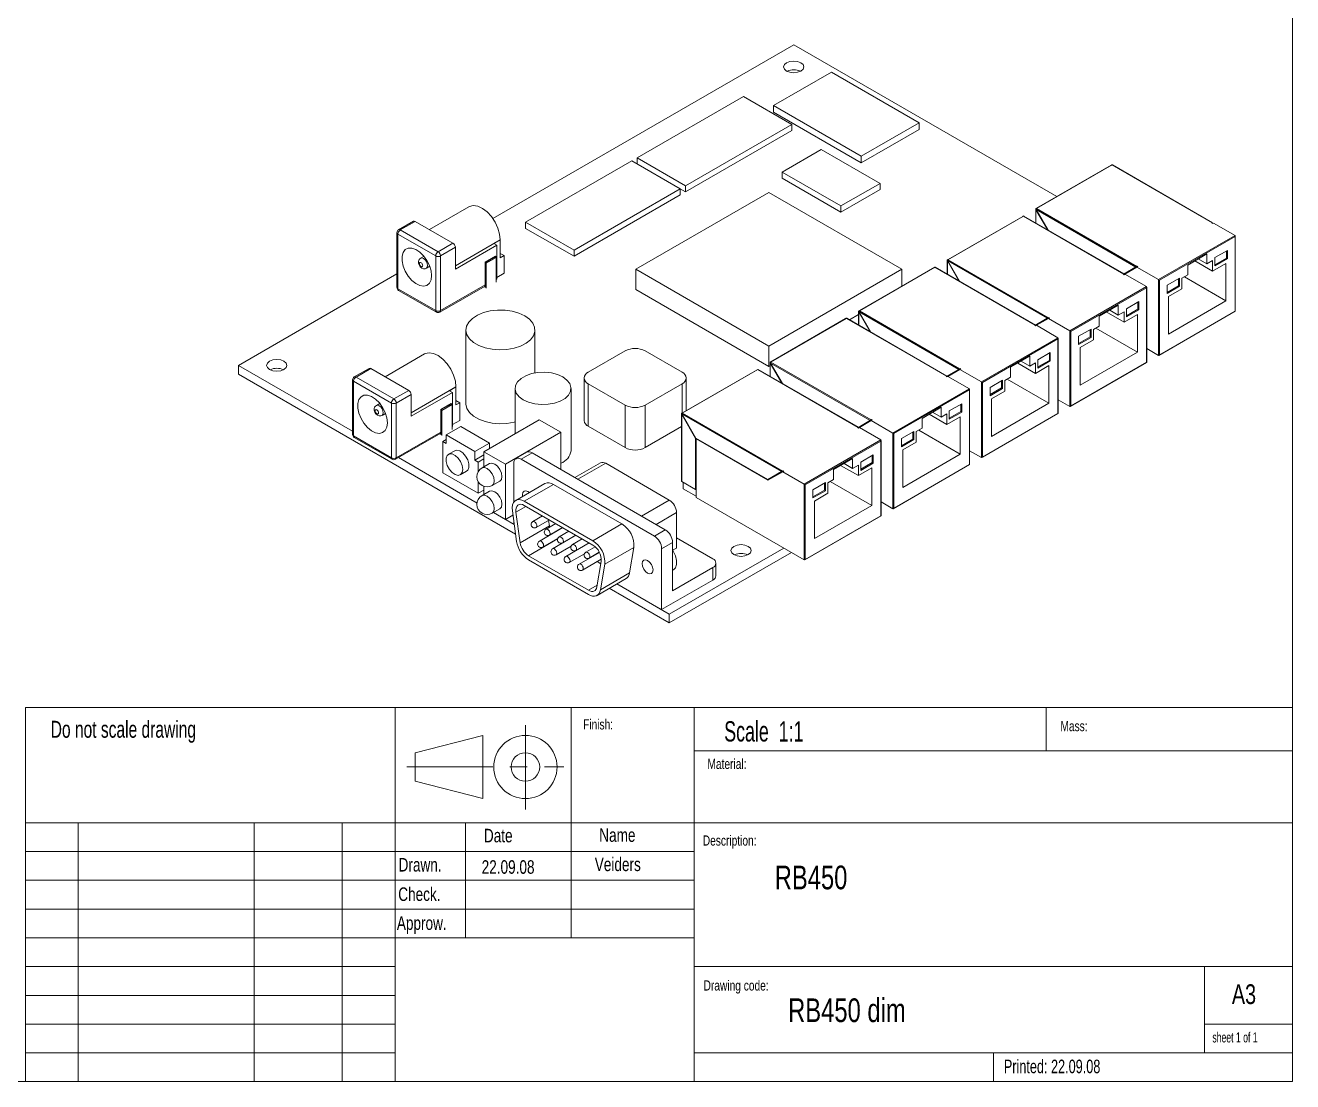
# Model space of a CAD drawing. Header units: millimetres. Extents: x 20 to 415, y 5 to 292.
# Drawn here: x 227.8 to 415, y 5 to 161 of the extents above; entities that cross this region are included whole.
import ezdxf

# ---------------------------------------------------------------- set-up
doc = ezdxf.new("R2010")
doc.units = ezdxf.units.MM
doc.header["$PDSIZE"] = -1
doc.linetypes.add('CENTERX2', pattern=[20.32, 12.7, -2.54, 2.54, -2.54])
doc.styles.add('SLDTEXTSTYLE10', font='TXT', dxfattribs={"width": 0.7})
doc.styles.add('SLDTEXTSTYLE6', font='TXT', dxfattribs={"width": 0.75})
doc.styles.add('SLDTEXTSTYLE7', font='TXT', dxfattribs={"width": 0.6375})
doc.styles.add('SLDTEXTSTYLE8', font='TXT', dxfattribs={"width": 0.65625})
doc.styles.add('SLDTEXTSTYLE9', font='TXT', dxfattribs={"width": 0.6875})

# ---------------------------------------------------------------- blocks, each defined once
blk = doc.blocks.new('Block1')
at = {"color": 7, "linetype": 'CENTERX2', "lineweight": 0}
for p, q in [((17.52, 12.45), (17.52, 0)), ((0, 6.27), (23.21, 6.27))]:
    blk.add_line(p, q, dxfattribs=at)
at = {"color": 7, "linetype": 'Continuous', "lineweight": 0}
blk.add_line((1.24, 8.37), (11.23, 10.94), dxfattribs=at)
at = {"color": 8, "linetype": 'Continuous', "lineweight": 0}
for p, q in [((11.23, 1.6), (11.23, 10.94)), ((1.24, 8.37), (1.24, 4.16)), ((1.24, 4.16), (11.23, 1.6))]:
    blk.add_line(p, q, dxfattribs=at)
at = {"color": 7, "linetype": 'Continuous', "lineweight": 0}
for radius in [4.67, 2.11]:
    blk.add_circle((17.52, 6.27), radius, dxfattribs=at)
blk.add_point((11.23, 6.27), dxfattribs=at)

msp = doc.modelspace()

# ---------------------------------------------------------------- linework, layer by layer
at = {"color": 7, "linetype": 'Continuous', "lineweight": 0}
for p, q in [((415, 5), (415, 292)), ((415, 5), (415, 77.25)), ((227.8, 5), (227.8, 60.25)), ((227.8, 60.25), (415, 60.25)), ((282.4, 5), (282.4, 60.25)), ((308.4, 60.25), (308.4, 26.25)), ((326.6, 60.25), (326.6, 5)), ((378.6, 53.875), (378.6, 60.25)), ((415, 53.875), (326.6, 53.875)), ((227.8, 43.25), (415, 43.25)), ((235.6, 43.25), (235.6, 5)), ((261.6, 43.25), (261.6, 5)), ((274.6, 43.25), (274.6, 5)), ((292.8, 26.25), (292.8, 43.25)), ((326.6, 39), (227.8, 39)), ((326.6, 34.75), (227.8, 34.75)), ((326.6, 30.5), (227.8, 30.5)), ((326.6, 26.25), (227.8, 26.25)), ((282.4, 22), (227.8, 22)), ((326.6, 22), (415, 22)), ((402, 9.25), (402, 22)), ((282.4, 17.75), (227.8, 17.75)), ((282.4, 13.5), (227.8, 13.5)), ((415, 13.5), (402, 13.5)), ((227.8, 9.25), (282.4, 9.25)), ((326.6, 9.25), (415, 9.25)), ((370.8, 5), (370.8, 9.25)), ((20, 5), (415, 5))]:
    msp.add_line(p, q, dxfattribs=at)
at = {"color": 7, "linetype": 'Continuous', "lineweight": 15}
for p, q in [((341.301, 158.162), (296.843, 132.497)), ((380.161, 135.728), (341.301, 158.162)), ((346.887, 154.121), (338.331, 149.182)), ((359.827, 146.651), (346.887, 154.121)), ((333.869, 150.508), (318.171, 141.446)), ((341.011, 146.385), (333.869, 150.508)), ((338.331, 149.182), (338.331, 148.202)), ((338.331, 149.182), (351.271, 141.711)), ((338.331, 148.202), (351.271, 140.732)), ((325.313, 137.323), (341.011, 146.385)), ((341.011, 146.385), (341.011, 145.487)), ((351.271, 141.711), (359.827, 146.651)), ((359.827, 146.651), (359.827, 145.671)), ((325.313, 136.425), (341.011, 145.487)), ((351.271, 140.732), (359.827, 145.671)), ((345.374, 142.716), (339.576, 139.368)), ((354.071, 137.695), (345.374, 142.716)), ((317.394, 140.997), (301.696, 131.935)), ((324.535, 136.874), (317.394, 140.997)), ((318.171, 141.446), (318.171, 140.548)), ((318.171, 141.446), (325.313, 137.323)), ((351.271, 141.711), (351.271, 140.732)), ((388.234, 140.374), (388.305, 140.415)), ((403.173, 131.868), (388.373, 140.412)), ((339.576, 139.368), (339.576, 138.47)), ((339.576, 139.368), (348.273, 134.347)), ((388.323, 140.407), (377.151, 133.957)), ((388.203, 140.371), (377.172, 134.003)), ((403.143, 131.851), (388.323, 140.407)), ((308.838, 127.812), (324.535, 136.874)), ((324.535, 136.874), (325.313, 136.425)), ((324.535, 136.874), (324.535, 135.976)), ((325.313, 137.323), (325.313, 136.425)), ((339.576, 138.47), (348.273, 133.449)), ((348.273, 134.347), (354.071, 137.695)), ((348.273, 133.449), (354.071, 136.796)), ((354.071, 137.695), (354.071, 136.796)), ((308.838, 126.914), (324.535, 135.976)), ((337.624, 136.356), (317.966, 125.008)), ((357.281, 125.008), (337.624, 136.356)), ((293.314, 134.234), (287.474, 130.863)), ((348.273, 134.347), (348.273, 133.449)), ((377.051, 133.876), (377.051, 131.844)), ((377.051, 133.876), (377.08, 133.777)), ((377.08, 133.777), (378.769, 130.853)), ((377.08, 133.777), (377.08, 131.828)), ((377.133, 133.965), (377.083, 133.936)), ((377.13, 133.806), (377.101, 133.904)), ((391.83, 125.32), (377.13, 133.806)), ((378.869, 130.795), (377.13, 133.806)), ((377.133, 133.965), (377.204, 134.006)), ((377.151, 133.957), (391.971, 125.402)), ((285.119, 132.104), (282.927, 130.838)), ((285.369, 132.079), (283.177, 130.814)), ((285.369, 132.079), (290.955, 128.854)), ((301.696, 131.935), (301.696, 131.037)), ((301.696, 131.935), (308.838, 127.812)), ((375.242, 132.855), (364.07, 126.405)), ((375.121, 132.819), (364.09, 126.451)), ((375.153, 132.822), (375.224, 132.863)), ((390.062, 124.3), (375.242, 132.855)), ((390.091, 124.317), (375.292, 132.86)), ((403.073, 131.811), (403.143, 131.851)), ((403.073, 131.811), (403.143, 131.851)), ((403.073, 131.811), (403.173, 131.753)), ((403.143, 131.851), (403.143, 131.851)), ((403.173, 131.753), (403.314, 131.835)), ((406.496, 129.998), (403.314, 131.835)), ((282.677, 130.405), (282.677, 122.322)), ((288.409, 126.976), (282.823, 130.201)), ((282.823, 130.201), (282.823, 122.118)), ((283.177, 130.814), (288.763, 127.589)), ((291.308, 125.528), (297.937, 129.354)), ((297.941, 129.352), (296.994, 128.805)), ((297.941, 129.352), (297.937, 129.354)), ((297.941, 129.352), (297.941, 126.698)), ((301.696, 131.037), (308.838, 126.914)), ((395.182, 123.466), (406.496, 129.998)), ((406.496, 129.834), (395.324, 123.385)), ((406.496, 129.998), (406.496, 129.834)), ((406.496, 118.811), (406.496, 129.834)), ((406.525, 118.794), (406.525, 129.933)), ((288.763, 127.589), (290.955, 128.854)), ((291.308, 128.242), (289.116, 126.976)), ((291.308, 125.017), (297.432, 128.552)), ((291.308, 128.242), (291.308, 125.017)), ((297.432, 128.552), (296.994, 128.805)), ((297.432, 128.552), (297.432, 123.693)), ((298.507, 127.024), (297.941, 127.351)), ((308.838, 127.812), (308.838, 126.914)), ((405.365, 127.793), (403.526, 126.732)), ((405.223, 126.65), (405.223, 127.711)), ((405.365, 126.568), (405.365, 127.793)), ((286.682, 126.919), (286.181, 126.63)), ((287.032, 125.159), (287.532, 125.447)), ((288.409, 118.893), (288.409, 126.976)), ((289.116, 126.976), (289.116, 118.893)), ((297.22, 126.919), (295.707, 126.045)), ((295.707, 126.045), (295.707, 122.697)), ((295.777, 126.004), (295.707, 126.045)), ((295.777, 126.004), (297.291, 126.878)), ((297.361, 126.755), (295.848, 125.882)), ((295.848, 125.882), (295.848, 122.207)), ((297.291, 126.878), (297.22, 126.919)), ((297.361, 123.081), (297.361, 126.755)), ((297.941, 126.698), (298.507, 127.024)), ((298.507, 124.412), (298.507, 127.024)), ((363.97, 126.324), (363.97, 124.293)), ((363.97, 126.324), (363.999, 126.225)), ((363.999, 126.225), (365.687, 123.301)), ((363.999, 126.225), (363.999, 124.276)), ((364.051, 126.413), (364.001, 126.384)), ((364.049, 126.254), (364.02, 126.353)), ((378.748, 117.768), (364.049, 126.254)), ((365.787, 123.243), (364.049, 126.254)), ((364.051, 126.413), (364.122, 126.454)), ((364.07, 126.405), (378.89, 117.85)), ((392.042, 125.443), (389.992, 124.259)), ((392.042, 125.443), (391.971, 125.402)), ((392.142, 125.385), (392.042, 125.443)), ((402.324, 127.263), (399.496, 125.63)), ((399.496, 125.63), (399.496, 124.16)), ((400.556, 126.242), (403.173, 124.731)), ((402.324, 125.793), (401.051, 126.528)), ((402.324, 125.793), (402.324, 127.263)), ((403.173, 126.283), (402.324, 125.793)), ((403.173, 124.731), (403.173, 126.283)), ((405.153, 125.874), (403.173, 124.731)), ((403.526, 126.732), (403.526, 125.507)), ((403.526, 125.67), (405.223, 126.65)), ((403.526, 125.507), (405.365, 126.568)), ((405.153, 120.322), (405.153, 125.874)), ((405.223, 126.65), (405.365, 126.568)), ((282.677, 124.319), (259.276, 110.81)), ((297.361, 123.652), (297.432, 123.693)), ((297.432, 123.791), (298.507, 124.412)), ((317.966, 125.008), (317.966, 121.995)), ((317.966, 125.008), (337.624, 113.66)), ((337.624, 113.66), (357.281, 125.008)), ((362.161, 125.303), (350.988, 118.854)), ((362.04, 125.267), (351.009, 118.899)), ((357.281, 125.008), (357.281, 122.52)), ((362.072, 125.27), (362.142, 125.311)), ((376.98, 116.748), (362.161, 125.303)), ((377.01, 116.765), (362.211, 125.308)), ((389.991, 124.259), (390.062, 124.3)), ((389.991, 124.259), (390.062, 124.3)), ((389.991, 124.259), (390.091, 124.201)), ((391.83, 125.32), (389.992, 124.259)), ((390.062, 124.3), (390.062, 124.3)), ((390.091, 124.201), (390.233, 124.283)), ((390.233, 124.283), (392, 125.303)), ((393.415, 122.446), (390.233, 124.283)), ((391.971, 125.402), (391.83, 125.32)), ((392.142, 125.385), (392, 125.303)), ((395.182, 123.466), (392, 125.303)), ((398.294, 123.711), (396.455, 122.65)), ((398.152, 122.568), (398.152, 123.629)), ((398.294, 122.486), (398.294, 123.711)), ((399.496, 124.16), (398.647, 123.67)), ((398.647, 123.67), (398.647, 122.119)), ((399, 123.874), (405.153, 120.322)), ((282.823, 122.118), (288.409, 118.893)), ((282.927, 121.889), (288.513, 118.664)), ((289.013, 118.664), (295.707, 122.528)), ((289.116, 118.893), (295.707, 122.697)), ((295.707, 122.697), (295.707, 122.289)), ((317.966, 121.995), (337.624, 110.647)), ((382.101, 115.915), (393.415, 122.446)), ((393.415, 122.283), (382.242, 115.833)), ((393.415, 122.446), (393.415, 122.283)), ((393.415, 111.259), (393.415, 122.283)), ((393.444, 111.242), (393.444, 122.381)), ((395.182, 112.28), (395.182, 123.466)), ((395.324, 123.385), (395.182, 123.466)), ((395.324, 123.385), (395.324, 112.361)), ((396.455, 122.65), (396.455, 121.425)), ((396.455, 121.588), (398.152, 122.568)), ((396.455, 121.425), (398.294, 122.486)), ((398.647, 122.119), (396.667, 120.976)), ((398.152, 122.568), (398.294, 122.486)), ((392.283, 120.241), (390.445, 119.18)), ((392.142, 119.098), (392.142, 120.16)), ((392.283, 119.016), (392.283, 120.241)), ((396.667, 120.976), (396.667, 115.423)), ((396.667, 115.423), (405.153, 120.322)), ((349.534, 117.523), (350.888, 118.304)), ((350.888, 118.772), (350.888, 116.741)), ((350.888, 118.772), (350.918, 118.673)), ((350.918, 118.673), (352.606, 115.749)), ((350.918, 118.673), (350.918, 116.724)), ((350.97, 118.861), (350.92, 118.833)), ((350.968, 118.702), (350.938, 118.801)), ((365.667, 110.217), (350.968, 118.702)), ((352.706, 115.692), (350.968, 118.702)), ((350.97, 118.861), (351.041, 118.902)), ((350.988, 118.854), (365.808, 110.298)), ((389.243, 119.711), (386.414, 118.078)), ((386.414, 118.078), (386.414, 116.608)), ((387.475, 118.69), (390.091, 117.179)), ((389.243, 118.241), (387.97, 118.976)), ((389.243, 118.241), (389.243, 119.711)), ((390.091, 118.731), (389.243, 118.241)), ((390.091, 117.179), (390.091, 118.731)), ((392.071, 118.322), (390.091, 117.179)), ((390.445, 119.18), (390.445, 117.955)), ((390.445, 118.118), (392.142, 119.098)), ((390.445, 117.955), (392.283, 119.016)), ((392.071, 112.77), (392.071, 118.322)), ((392.142, 119.098), (392.283, 119.016)), ((395.253, 112.287), (406.525, 118.794)), ((395.324, 112.361), (406.496, 118.811)), ((406.525, 118.794), (406.496, 118.811)), ((349.079, 117.751), (337.907, 111.302)), ((348.958, 117.716), (337.927, 111.348)), ((348.99, 117.718), (349.061, 117.759)), ((363.899, 109.196), (349.079, 117.751)), ((363.928, 109.213), (349.129, 117.756)), ((378.96, 117.891), (376.91, 116.707)), ((378.748, 117.768), (376.91, 116.707)), ((376.91, 116.707), (376.98, 116.748)), ((376.91, 116.707), (376.98, 116.748)), ((376.91, 116.707), (377.01, 116.649)), ((376.98, 116.748), (376.98, 116.748)), ((377.01, 116.649), (377.151, 116.731)), ((377.151, 116.731), (378.919, 117.751)), ((380.333, 114.894), (377.151, 116.731)), ((378.89, 117.85), (378.748, 117.768)), ((378.96, 117.891), (378.89, 117.85)), ((379.06, 117.833), (378.919, 117.751)), ((382.101, 115.915), (378.919, 117.751)), ((379.06, 117.833), (378.96, 117.891)), ((385.212, 116.159), (383.374, 115.098)), ((385.071, 115.016), (385.071, 116.078)), ((385.212, 114.934), (385.212, 116.159)), ((386.414, 116.608), (385.566, 116.118)), ((385.566, 116.118), (385.566, 114.567)), ((385.918, 116.322), (392.071, 112.77)), ((292.862, 116.033), (292.862, 105.132)), ((303.062, 109.687), (303.062, 116.033)), ((369.019, 108.363), (380.333, 114.894)), ((380.333, 114.731), (369.161, 108.281)), ((380.333, 114.894), (380.333, 114.731)), ((380.333, 103.707), (380.333, 114.731)), ((380.362, 103.691), (380.362, 114.829)), ((382.242, 115.833), (382.101, 115.915)), ((382.101, 104.728), (382.101, 115.915)), ((382.242, 115.833), (382.242, 104.81)), ((383.374, 115.098), (383.374, 113.873)), ((383.374, 114.036), (385.071, 115.016)), ((383.374, 113.873), (385.212, 114.934)), ((385.566, 114.567), (383.586, 113.424)), ((385.071, 115.016), (385.212, 114.934)), ((286.773, 112.498), (280.934, 109.127)), ((316.389, 112.946), (310.945, 109.803)), ((324.804, 109.803), (319.359, 112.946)), ((337.624, 113.66), (337.624, 110.647)), ((379.202, 112.69), (377.363, 111.628)), ((379.06, 111.546), (379.06, 112.608)), ((379.202, 111.465), (379.202, 112.69)), ((383.586, 113.424), (383.586, 107.872)), ((383.586, 107.872), (392.071, 112.77)), ((395.182, 112.28), (393.444, 113.283)), ((395.324, 112.361), (395.182, 112.28)), ((259.276, 110.81), (259.276, 109.504)), ((259.276, 110.81), (276.136, 101.077)), ((337.624, 110.647), (337.807, 110.752)), ((337.807, 111.22), (337.807, 109.189)), ((337.807, 111.22), (337.836, 111.122)), ((337.836, 111.122), (339.524, 108.198)), ((337.836, 111.122), (337.836, 109.172)), ((337.888, 111.31), (337.838, 111.281)), ((337.886, 111.151), (337.857, 111.249)), ((352.585, 102.665), (337.886, 111.151)), ((339.624, 108.14), (337.886, 111.151)), ((337.888, 111.31), (337.959, 111.35)), ((337.907, 111.302), (352.727, 102.746)), ((376.161, 112.159), (373.333, 110.526)), ((373.333, 110.526), (373.333, 109.056)), ((374.393, 111.138), (377.01, 109.628)), ((376.161, 110.689), (374.888, 111.424)), ((376.161, 110.689), (376.161, 112.159)), ((377.01, 111.179), (376.161, 110.689)), ((377.01, 109.628), (377.01, 111.179)), ((378.99, 110.771), (377.01, 109.628)), ((377.363, 111.628), (377.363, 110.403)), ((377.363, 110.567), (379.06, 111.546)), ((377.363, 110.403), (379.202, 111.465)), ((378.99, 105.218), (378.99, 110.771)), ((379.06, 111.546), (379.202, 111.465)), ((382.172, 104.735), (393.444, 111.242)), ((382.242, 104.81), (393.415, 111.259)), ((393.444, 111.242), (393.415, 111.259)), ((259.276, 109.504), (300.213, 85.872)), ((276.136, 108.669), (276.136, 100.585)), ((278.578, 110.367), (276.386, 109.102)), ((278.828, 110.342), (276.636, 109.077)), ((276.636, 109.077), (282.222, 105.852)), ((278.828, 110.342), (284.414, 107.117)), ((310.33, 108.946), (310.33, 102.658)), ((335.998, 110.2), (324.825, 103.75)), ((335.877, 110.164), (324.846, 103.796)), ((325.419, 104.127), (325.419, 108.946)), ((335.909, 110.167), (335.979, 110.207)), ((350.818, 101.644), (335.998, 110.2)), ((350.847, 101.661), (336.048, 110.205)), ((363.828, 109.155), (363.899, 109.196)), ((363.828, 109.155), (363.899, 109.196)), ((363.828, 109.155), (363.928, 109.098)), ((365.879, 110.339), (363.829, 109.155)), ((365.667, 110.217), (363.829, 109.155)), ((363.899, 109.196), (363.899, 109.196)), ((363.928, 109.098), (364.07, 109.179)), ((364.07, 109.179), (365.837, 110.2)), ((367.252, 107.342), (364.07, 109.179)), ((365.808, 110.298), (365.667, 110.217)), ((365.879, 110.339), (365.808, 110.298)), ((365.979, 110.281), (365.837, 110.2)), ((369.019, 108.363), (365.837, 110.2)), ((365.979, 110.281), (365.879, 110.339)), ((372.131, 108.607), (370.292, 107.546)), ((372.131, 107.383), (372.131, 108.607)), ((373.333, 109.056), (372.484, 108.567)), ((372.837, 108.77), (378.99, 105.218)), ((281.869, 105.24), (276.282, 108.464)), ((276.282, 108.464), (276.282, 100.381)), ((282.222, 105.852), (284.414, 107.117)), ((284.768, 103.791), (291.396, 107.617)), ((284.768, 103.28), (290.891, 106.815)), ((291.4, 107.615), (290.453, 107.068)), ((290.891, 106.815), (290.453, 107.068)), ((290.891, 106.815), (290.891, 101.956)), ((291.4, 107.615), (291.396, 107.617)), ((291.4, 107.615), (291.4, 104.961)), ((300.128, 107.403), (300.128, 100.693)), ((308.398, 98.193), (308.398, 107.403)), ((310.945, 108.088), (316.389, 104.945)), ((310.945, 108.088), (310.945, 101.801)), ((319.359, 104.945), (324.804, 108.088)), ((324.804, 103.756), (324.804, 108.088)), ((355.938, 100.811), (367.252, 107.342)), ((367.252, 107.179), (356.079, 100.729)), ((367.252, 107.342), (367.252, 107.179)), ((367.252, 96.156), (367.252, 107.179)), ((367.281, 96.139), (367.281, 107.278)), ((369.161, 108.281), (369.019, 108.363)), ((369.019, 97.176), (369.019, 108.363)), ((369.161, 108.281), (369.161, 97.258)), ((370.292, 107.546), (370.292, 106.321)), ((370.292, 106.485), (371.989, 107.464)), ((370.292, 106.321), (372.131, 107.383)), ((372.484, 107.015), (370.504, 105.872)), ((371.989, 107.464), (371.989, 108.526)), ((371.989, 107.464), (372.131, 107.383)), ((372.484, 108.567), (372.484, 107.015)), ((280.141, 105.183), (279.64, 104.893)), ((281.869, 97.156), (281.869, 105.24)), ((284.768, 106.505), (282.576, 105.24)), ((282.576, 105.24), (282.576, 97.156)), ((284.768, 106.505), (284.768, 103.28)), ((290.679, 105.182), (289.166, 104.308)), ((289.237, 104.267), (290.75, 105.141)), ((290.821, 105.018), (289.307, 104.145)), ((290.75, 105.141), (290.679, 105.182)), ((290.821, 101.344), (290.821, 105.018)), ((291.966, 105.288), (291.4, 105.614)), ((291.4, 104.961), (291.966, 105.288)), ((291.966, 102.675), (291.966, 105.288)), ((316.389, 98.658), (316.389, 104.945)), ((319.359, 104.945), (319.359, 98.658)), ((366.12, 105.138), (364.282, 104.076)), ((365.979, 103.995), (365.979, 105.056)), ((366.12, 103.913), (366.12, 105.138)), ((370.504, 105.872), (370.504, 100.32)), ((370.504, 100.32), (378.99, 105.218)), ((382.101, 104.728), (380.362, 105.732)), ((280.491, 103.422), (280.991, 103.71)), ((289.166, 104.308), (289.166, 100.96)), ((289.237, 104.267), (289.166, 104.308)), ((289.307, 104.145), (289.307, 100.47)), ((324.725, 103.668), (324.725, 93.707)), ((324.725, 103.668), (324.755, 103.57)), ((324.755, 103.57), (326.805, 100.018)), ((324.755, 103.57), (324.755, 93.666)), ((324.807, 103.758), (324.757, 103.729)), ((324.805, 103.599), (324.775, 103.697)), ((339.504, 95.113), (324.805, 103.599)), ((326.855, 100.047), (324.805, 103.599)), ((324.807, 103.758), (324.878, 103.799)), ((324.825, 103.75), (339.645, 95.195)), ((363.08, 104.607), (360.251, 102.974)), ((360.251, 102.974), (360.251, 101.505)), ((361.312, 103.587), (363.928, 102.076)), ((363.08, 103.138), (361.807, 103.872)), ((363.08, 103.138), (363.08, 104.607)), ((363.928, 103.627), (363.08, 103.138)), ((363.928, 102.076), (363.928, 103.627)), ((365.908, 103.219), (363.928, 102.076)), ((364.282, 104.076), (364.282, 102.852)), ((364.282, 103.015), (365.979, 103.995)), ((364.282, 102.852), (366.12, 103.913)), ((365.908, 97.666), (365.908, 103.219)), ((365.979, 103.995), (366.12, 103.913)), ((369.09, 97.183), (380.362, 103.691)), ((369.161, 97.258), (380.333, 103.707)), ((380.362, 103.691), (380.333, 103.707)), ((382.242, 104.81), (382.101, 104.728)), ((292.122, 101.769), (289.965, 100.524)), ((290.821, 101.915), (290.891, 101.956)), ((290.891, 102.054), (291.966, 102.675)), ((292.122, 101.769), (296.364, 99.32)), ((303.711, 102.762), (295.537, 98.043)), ((306.893, 100.925), (303.711, 102.762)), ((310.945, 101.801), (316.389, 98.658)), ((319.359, 98.658), (324.725, 101.756)), ((352.797, 102.787), (350.747, 101.603)), ((352.585, 102.665), (350.747, 101.603)), ((350.747, 101.604), (350.818, 101.644)), ((350.747, 101.603), (350.818, 101.644)), ((350.747, 101.604), (350.847, 101.546)), ((350.818, 101.644), (350.818, 101.644)), ((350.847, 101.546), (350.988, 101.627)), ((354.17, 99.791), (350.988, 101.627)), ((350.989, 101.627), (352.756, 102.648)), ((352.727, 102.746), (352.585, 102.665)), ((352.797, 102.787), (352.727, 102.746)), ((352.897, 102.73), (352.756, 102.648)), ((355.938, 100.811), (352.756, 102.648)), ((352.897, 102.73), (352.797, 102.787)), ((360.251, 101.505), (359.403, 101.015)), ((359.755, 101.218), (365.908, 97.666)), ((276.282, 100.381), (281.869, 97.156)), ((276.386, 100.152), (281.972, 96.927)), ((282.472, 96.927), (289.166, 100.791)), ((282.576, 97.156), (289.166, 100.96)), ((289.166, 100.96), (289.166, 100.552)), ((289.965, 99.831), (289.47, 99.545)), ((289.47, 99.545), (289.47, 94.931)), ((289.965, 99.26), (289.47, 99.545)), ((294.208, 98.075), (289.965, 100.524)), ((289.965, 100.524), (289.965, 99.26)), ((294.208, 98.075), (296.364, 99.32)), ((296.364, 98.521), (296.364, 99.32)), ((306.893, 100.925), (298.719, 96.206)), ((306.893, 95.434), (306.893, 100.925)), ((326.855, 100.047), (326.805, 100.018)), ((326.805, 100.018), (326.805, 92.482)), ((337.453, 93.929), (326.855, 100.047)), ((326.947, 99.994), (326.876, 99.953)), ((326.876, 91.298), (326.876, 99.953)), ((326.876, 99.953), (337.482, 93.83)), ((342.856, 93.259), (354.17, 99.791)), ((354.17, 99.627), (342.998, 93.178)), ((354.17, 99.791), (354.17, 99.627)), ((354.17, 88.604), (354.17, 99.627)), ((354.199, 88.587), (354.199, 99.726)), ((356.079, 100.729), (355.938, 100.811)), ((355.938, 89.624), (355.938, 100.811)), ((356.079, 100.729), (356.079, 89.706)), ((359.049, 101.056), (357.211, 99.994)), ((357.211, 99.994), (357.211, 98.77)), ((357.211, 98.933), (358.908, 99.913)), ((357.211, 98.77), (359.049, 99.831)), ((359.403, 99.463), (357.423, 98.32)), ((358.908, 99.913), (358.908, 100.974)), ((358.908, 99.913), (359.049, 99.831)), ((359.049, 99.831), (359.049, 101.056)), ((359.403, 101.015), (359.403, 99.463)), ((291.211, 98.202), (290.292, 97.672)), ((294.208, 96.81), (294.208, 98.075)), ((295.537, 97.578), (294.208, 96.81)), ((298.719, 96.206), (295.537, 98.043)), ((295.537, 98.043), (295.537, 95.815)), ((301.877, 97.965), (300.26, 97.032)), ((302.639, 97.89), (301.022, 96.956)), ((322.324, 86.526), (302.639, 97.89)), ((353.039, 97.586), (351.2, 96.525)), ((352.897, 96.443), (352.897, 97.504)), ((353.039, 96.361), (353.039, 97.586)), ((357.423, 98.32), (357.423, 92.768)), ((357.423, 92.768), (365.908, 97.666)), ((369.019, 97.176), (367.281, 98.18)), ((282.899, 97.173), (294.511, 90.47)), ((294.208, 96.81), (294.703, 96.525)), ((294.703, 96.525), (295.537, 97.006)), ((294.703, 95.107), (294.703, 96.525)), ((296.378, 96.301), (295.247, 95.647)), ((298.719, 88.041), (298.719, 96.206)), ((299.945, 90.594), (299.945, 96.334)), ((320.707, 85.593), (301.022, 96.956)), ((312.755, 96.413), (308.976, 94.231)), ((313.517, 96.337), (309.422, 93.974)), ((322.907, 90.917), (313.517, 96.337)), ((349.998, 97.055), (347.17, 95.423)), ((348.23, 96.035), (350.847, 94.524)), ((349.998, 95.586), (348.725, 96.321)), ((349.998, 95.586), (349.998, 97.055)), ((350.847, 96.076), (349.998, 95.586)), ((350.847, 94.524), (350.847, 96.076)), ((352.827, 95.667), (350.847, 94.524)), ((351.2, 96.525), (351.2, 95.3)), ((351.2, 95.463), (352.897, 96.443)), ((351.2, 95.3), (353.039, 96.361)), ((352.827, 90.115), (352.827, 95.667)), ((352.897, 96.443), (353.039, 96.361)), ((356.009, 89.631), (367.281, 96.139)), ((356.079, 89.706), (367.252, 96.156)), ((367.281, 96.139), (367.252, 96.156)), ((369.161, 97.258), (369.019, 97.176)), ((289.47, 94.931), (294.703, 91.91)), ((292.042, 94.641), (292.961, 95.171)), ((296.746, 93.049), (297.878, 93.702)), ((326.805, 92.482), (324.755, 93.666)), ((339.504, 95.113), (337.453, 93.929)), ((337.595, 94.011), (337.453, 93.929)), ((337.482, 93.83), (339.675, 95.096)), ((337.524, 93.97), (337.624, 93.912)), ((339.716, 95.236), (337.595, 94.011)), ((339.645, 95.195), (339.504, 95.113)), ((339.716, 95.236), (339.645, 95.195)), ((339.816, 95.178), (339.675, 95.096)), ((342.856, 93.259), (339.675, 95.096)), ((339.816, 95.178), (339.716, 95.236)), ((347.17, 93.953), (346.321, 93.463)), ((346.674, 93.667), (352.827, 90.115)), ((347.17, 95.423), (347.17, 93.953)), ((294.703, 91.91), (294.703, 93.59)), ((295.537, 92.392), (294.703, 91.91)), ((296.378, 92.218), (295.247, 91.565)), ((295.537, 92.92), (295.537, 91.732)), ((304.539, 93.344), (300.228, 90.856)), ((301.498, 90.73), (305.808, 93.219)), ((315.921, 87.381), (305.808, 93.219)), ((324.967, 92.563), (324.967, 93.543)), ((324.967, 92.563), (326.876, 91.461)), ((326.876, 92.523), (326.805, 92.482)), ((342.998, 93.178), (342.856, 93.259)), ((342.856, 82.073), (342.856, 93.259)), ((342.998, 93.178), (342.998, 82.154)), ((345.968, 93.504), (344.129, 92.443)), ((344.129, 92.443), (344.129, 91.218)), ((344.129, 91.381), (345.826, 92.361)), ((344.129, 91.218), (345.968, 92.279)), ((346.321, 91.912), (344.341, 90.769)), ((345.826, 92.361), (345.826, 93.422)), ((345.826, 92.361), (345.968, 92.279)), ((345.968, 92.279), (345.968, 93.504)), ((346.321, 93.463), (346.321, 91.912)), ((301.736, 89.971), (300.26, 89.119)), ((311.61, 84.892), (301.498, 90.73)), ((311.61, 84.27), (301.498, 90.108)), ((322.907, 90.917), (318.813, 88.553)), ((342.856, 82.073), (326.876, 91.298)), ((344.341, 90.769), (344.341, 85.216)), ((344.341, 85.216), (352.827, 90.115)), ((355.938, 89.624), (354.199, 90.628)), ((296.746, 88.967), (297.878, 89.62)), ((296.931, 89.073), (300.013, 87.293)), ((296.931, 89.073), (298.719, 88.041)), ((299.819, 88.676), (298.719, 88.041)), ((299.729, 89.317), (300.363, 84.804)), ((300.26, 89.119), (300.893, 84.605)), ((304.179, 88.561), (302.744, 87.732)), ((323.985, 89.05), (320.968, 87.308)), ((323.985, 89.05), (323.985, 83.824)), ((342.927, 82.08), (354.199, 88.587)), ((342.998, 82.154), (354.17, 88.604)), ((354.199, 88.587), (354.17, 88.604)), ((356.079, 89.706), (355.938, 89.624)), ((299.945, 87.333), (299.945, 87.781)), ((299.945, 87.333), (300.013, 87.293)), ((305.204, 87.094), (300.893, 84.605)), ((303.252, 86.853), (305.195, 87.974)), ((307.169, 86.834), (303.723, 84.844)), ((306.136, 87.43), (304.702, 86.602)), ((305.089, 87.913), (305.204, 87.094)), ((305.204, 87.094), (305.237, 86.911)), ((305.21, 85.722), (307.152, 86.844)), ((308.094, 86.3), (306.659, 85.472)), ((311.61, 84.892), (315.921, 87.381)), ((320.707, 85.593), (322.324, 86.526)), ((306.424, 85.169), (302.131, 82.691)), ((304.231, 83.965), (306.453, 85.248)), ((309.127, 85.704), (305.681, 83.714)), ((306.389, 85.211), (306.442, 85.179)), ((307.167, 84.592), (309.11, 85.714)), ((307.313, 84.676), (307.33, 84.666)), ((311.085, 84.574), (307.638, 82.584)), ((310.052, 85.17), (308.617, 84.342)), ((309.125, 83.462), (311.068, 84.584)), ((323.401, 84.659), (321.785, 83.726)), ((323.401, 84.659), (323.401, 77.525)), ((329.364, 82.211), (323.985, 85.317)), ((302.131, 82.691), (310.977, 77.584)), ((306.189, 82.834), (308.411, 84.117)), ((308.146, 81.704), (310.369, 82.987)), ((308.346, 84.08), (308.387, 84.056)), ((309.271, 83.546), (309.288, 83.536)), ((312.582, 83.178), (309.596, 81.454)), ((310.304, 82.95), (310.345, 82.926)), ((311.96, 84.011), (310.575, 83.212)), ((311.083, 82.332), (312.575, 83.193)), ((311.228, 82.416), (311.245, 82.406)), ((313.379, 81.437), (317.69, 83.926)), ((317.056, 80.143), (317.69, 83.926)), ((321.785, 83.726), (321.785, 74.725)), ((322.916, 74.072), (339.816, 83.828)), ((322.916, 72.765), (340.947, 83.175)), ((323.985, 83.824), (323.401, 83.487)), ((302.131, 82.069), (310.977, 76.962)), ((310.104, 80.574), (312.866, 82.169)), ((312.215, 78.069), (312.849, 81.852)), ((312.261, 81.82), (312.792, 81.513)), ((312.746, 77.655), (313.379, 81.437)), ((329.364, 80.967), (323.401, 77.525)), ((323.401, 80.547), (323.538, 80.626)), ((329.364, 79.1), (329.364, 80.967)), ((329.81, 79.723), (329.81, 81.589)), ((342.998, 82.154), (342.856, 82.073)), ((312.247, 76.836), (316.557, 79.325)), ((312.746, 77.655), (317.056, 80.143)), ((321.785, 74.725), (329.364, 79.1)), ((312.258, 78.324), (310.977, 77.584)), ((314.056, 77.88), (322.916, 72.765)), ((315.187, 78.534), (322.916, 74.072)), ((315.187, 78.534), (321.785, 74.725)), ((322.916, 74.072), (322.916, 72.765))]:
    msp.add_line(p, q, dxfattribs=at)
at = {"color": 7, "linetype": 'Continuous', "lineweight": 15, "flags": 128}
for points in [[(342.362, 155.509), (341.875, 155.696), (341.301, 155.762), (340.727, 155.696), (340.24, 155.509), (339.915, 155.228), (339.801, 154.896), (339.915, 154.565), (340.24, 154.284), (340.727, 154.096), (341.301, 154.03), (341.875, 154.096), (342.362, 154.284), (342.687, 154.565), (342.801, 154.896), (342.687, 155.228), (342.362, 155.509)], [(297.937, 129.354), (297.848, 130.201), (297.587, 131.095), (297.17, 131.977), (296.626, 132.79), (295.99, 133.479), (295.304, 134), (294.613, 134.318), (293.962, 134.413), (293.395, 134.278), (293.314, 134.234)], [(283.177, 130.814), (283.108, 130.846), (283.041, 130.861), (282.98, 130.858), (282.927, 130.838), (282.927, 130.838)], [(287.808, 124.057), (287.727, 124.787), (287.489, 125.557), (287.112, 126.309), (286.625, 126.988), (286.062, 127.544), (285.467, 127.934), (284.882, 128.132), (284.352, 128.12), (283.916, 127.902), (283.606, 127.492), (283.445, 126.921), (283.445, 126.232), (283.606, 125.475), (283.916, 124.707), (284.352, 123.984), (284.882, 123.361), (285.467, 122.884), (286.062, 122.587), (286.625, 122.493), (287.112, 122.609), (287.489, 122.926), (287.727, 123.421), (287.808, 124.057)], [(286.186, 126.622), (286.06, 126.539), (285.93, 126.358), (285.867, 126.153), (285.867, 125.917), (285.948, 125.642), (286.124, 125.367), (286.366, 125.17), (286.609, 125.084), (286.845, 125.088), (287.03, 125.163)], [(286.5, 125.547), (286.481, 125.667), (286.428, 125.791), (286.347, 125.899), (286.253, 125.976), (286.158, 126.009), (286.078, 125.993), (286.024, 125.931), (286.005, 125.833), (286.024, 125.713), (286.078, 125.589), (286.158, 125.481), (286.253, 125.404), (286.347, 125.371), (286.428, 125.387), (286.481, 125.449), (286.5, 125.547)], [(286.181, 126.63), (286.376, 126.668), (286.606, 126.588), (286.836, 126.403), (287.031, 126.14), (287.161, 125.839), (287.207, 125.547)], [(287.207, 125.547), (287.161, 125.308), (287.032, 125.159)], [(301.569, 118.115), (300.709, 118.514), (299.721, 118.796), (298.651, 118.95), (297.548, 118.967), (296.465, 118.847), (295.452, 118.596), (294.557, 118.224), (293.82, 117.751), (293.277, 117.196), (292.954, 116.588), (292.864, 115.953), (293.013, 115.322), (293.393, 114.725), (293.987, 114.188), (294.767, 113.738), (295.696, 113.395), (296.731, 113.176), (297.824, 113.09), (298.923, 113.141), (299.978, 113.328), (300.938, 113.642), (301.758, 114.067), (302.402, 114.584), (302.838, 115.169), (303.045, 115.794), (303.016, 116.43), (302.749, 117.048), (302.259, 117.619), (301.569, 118.115)], [(291.396, 107.617), (291.307, 108.464), (291.046, 109.358), (290.629, 110.24), (290.085, 111.053), (289.449, 111.742), (288.763, 112.263), (288.072, 112.582), (287.422, 112.676), (286.854, 112.541), (286.773, 112.498)], [(265.994, 111.423), (265.507, 111.61), (264.933, 111.676), (264.359, 111.61), (263.873, 111.423), (263.548, 111.142), (263.433, 110.81), (263.548, 110.479), (263.873, 110.198), (264.359, 110.01), (264.933, 109.944), (265.507, 110.01), (265.994, 110.198), (266.319, 110.479), (266.433, 110.81), (266.319, 111.142), (265.994, 111.423)], [(276.636, 109.077), (276.567, 109.109), (276.501, 109.124), (276.44, 109.121), (276.386, 109.102), (276.386, 109.102)], [(307.186, 109.091), (306.402, 109.446), (305.493, 109.682), (304.512, 109.786), (303.517, 109.751), (302.566, 109.58), (301.712, 109.282), (301.008, 108.875), (300.492, 108.383), (300.195, 107.833), (300.135, 107.259), (300.315, 106.693), (300.724, 106.168), (301.339, 105.715), (302.123, 105.36), (303.032, 105.124), (304.013, 105.02), (305.008, 105.055), (305.96, 105.226), (306.813, 105.524), (307.518, 105.931), (308.033, 106.423), (308.33, 106.973), (308.39, 107.547), (308.21, 108.113), (307.801, 108.638), (307.186, 109.091)], [(281.267, 102.32), (281.186, 103.05), (280.948, 103.82), (280.572, 104.572), (280.084, 105.251), (279.521, 105.807), (278.926, 106.198), (278.341, 106.395), (277.811, 106.384), (277.375, 106.165), (277.065, 105.755), (276.904, 105.184), (276.904, 104.495), (277.065, 103.738), (277.375, 102.97), (277.811, 102.248), (278.341, 101.624), (278.926, 101.147), (279.521, 100.85), (280.084, 100.756), (280.572, 100.872), (280.948, 101.189), (281.186, 101.684), (281.267, 102.32)], [(279.645, 104.885), (279.519, 104.802), (279.389, 104.621), (279.326, 104.416), (279.326, 104.18), (279.407, 103.905), (279.583, 103.631), (279.825, 103.433), (280.068, 103.347), (280.305, 103.351), (280.489, 103.426)], [(279.64, 104.893), (279.835, 104.931), (280.065, 104.851), (280.295, 104.666), (280.49, 104.403), (280.621, 104.102), (280.666, 103.81)], [(292.862, 105.132), (292.864, 105.052), (293.013, 104.422), (293.393, 103.824), (293.987, 103.288), (294.767, 102.837), (295.696, 102.494), (296.731, 102.275), (297.824, 102.189), (298.923, 102.241), (299.978, 102.428), (300.128, 102.466)], [(279.959, 103.81), (279.941, 103.931), (279.887, 104.054), (279.807, 104.163), (279.712, 104.239), (279.617, 104.272), (279.537, 104.256), (279.483, 104.195), (279.464, 104.096), (279.483, 103.976), (279.537, 103.852), (279.617, 103.744), (279.712, 103.667), (279.807, 103.635), (279.887, 103.65), (279.941, 103.712), (279.959, 103.81)], [(280.666, 103.81), (280.621, 103.571), (280.491, 103.422)], [(292.404, 95.442), (292.321, 96.006), (292.081, 96.591), (291.719, 97.117), (291.281, 97.513), (290.828, 97.726), (290.421, 97.727), (290.115, 97.516), (289.951, 97.121), (289.951, 96.596), (290.115, 96.011), (290.421, 95.446), (290.828, 94.977), (291.281, 94.667), (291.719, 94.559), (292.081, 94.666), (292.321, 94.974), (292.404, 95.442)], [(292.961, 95.171), (293.138, 95.327), (293.303, 95.722), (293.303, 96.247), (293.138, 96.832), (292.832, 97.397), (292.425, 97.866), (291.972, 98.176), (291.535, 98.284), (291.211, 98.202)], [(295.247, 95.647), (295.591, 95.714), (295.997, 95.573), (296.402, 95.246), (296.747, 94.781), (296.976, 94.251), (297.057, 93.736)], [(298.189, 94.389), (298.108, 94.904), (297.878, 95.435), (297.534, 95.899), (297.128, 96.226), (296.722, 96.367), (296.378, 96.3), (296.378, 96.301)], [(297.057, 93.736), (296.976, 93.314), (296.747, 93.049), (296.746, 93.049)], [(297.878, 93.702), (298.108, 93.967), (298.189, 94.389)], [(298.189, 90.306), (298.108, 90.822), (297.878, 91.352), (297.534, 91.816), (297.128, 92.144), (296.722, 92.285), (296.378, 92.218), (296.378, 92.218)], [(302.249, 92.023), (302.028, 92.186), (301.719, 92.294), (301.457, 92.243), (301.281, 92.041), (301.22, 91.72), (301.251, 91.446)], [(295.247, 91.565), (295.591, 91.632), (295.997, 91.49), (296.402, 91.163), (296.747, 90.699), (296.976, 90.169), (297.057, 89.653)], [(297.878, 89.62), (298.108, 89.884), (298.189, 90.306)], [(299.729, 89.317), (299.704, 89.783), (299.763, 90.195), (299.905, 90.534), (300.122, 90.784), (300.405, 90.933), (300.739, 90.974), (301.109, 90.906), (301.498, 90.73)], [(301.498, 90.108), (301.226, 90.231), (300.967, 90.279), (300.733, 90.25), (300.535, 90.145), (300.383, 89.97), (300.284, 89.733), (300.242, 89.445), (300.26, 89.119)], [(297.057, 89.653), (296.976, 89.231), (296.747, 88.967), (296.746, 88.967)], [(302.744, 87.732), (302.861, 87.755), (302.998, 87.707), (303.135, 87.596), (303.252, 87.439), (303.33, 87.26), (303.357, 87.085), (303.33, 86.942), (303.252, 86.853), (303.252, 86.853)], [(304.702, 86.602), (304.818, 86.625), (304.956, 86.577), (305.093, 86.466), (305.21, 86.309), (305.288, 86.129), (305.315, 85.955), (305.288, 85.812), (305.21, 85.722), (305.21, 85.722)], [(303.723, 84.844), (303.839, 84.867), (303.977, 84.819), (304.114, 84.708), (304.231, 84.551), (304.309, 84.372), (304.336, 84.197), (304.309, 84.054), (304.231, 83.965), (304.231, 83.965)], [(306.659, 85.472), (306.776, 85.495), (306.913, 85.447), (307.051, 85.336), (307.167, 85.179), (307.245, 84.999), (307.273, 84.825), (307.245, 84.682), (307.167, 84.592), (307.167, 84.592)], [(308.617, 84.342), (308.734, 84.365), (308.871, 84.317), (309.009, 84.206), (309.125, 84.049), (309.203, 83.869), (309.23, 83.695), (309.203, 83.552), (309.125, 83.462), (309.125, 83.462)], [(334.583, 84.073), (334.097, 84.261), (333.523, 84.326), (332.949, 84.261), (332.462, 84.073), (332.137, 83.792), (332.023, 83.461), (332.137, 83.129), (332.462, 82.848), (332.949, 82.661), (333.523, 82.595), (334.097, 82.661), (334.583, 82.848), (334.909, 83.129), (335.023, 83.461), (334.909, 83.792), (334.583, 84.073)], [(305.681, 83.714), (305.797, 83.737), (305.935, 83.689), (306.072, 83.578), (306.189, 83.421), (306.266, 83.241), (306.294, 83.067), (306.266, 82.924), (306.189, 82.834), (306.189, 82.834)], [(307.638, 82.584), (307.755, 82.607), (307.892, 82.559), (308.03, 82.448), (308.146, 82.291), (308.224, 82.111), (308.251, 81.937), (308.224, 81.794), (308.146, 81.704), (308.146, 81.704)], [(310.575, 83.212), (310.691, 83.234), (310.829, 83.187), (310.966, 83.076), (311.083, 82.919), (311.161, 82.739), (311.188, 82.564), (311.161, 82.422), (311.083, 82.332), (311.083, 82.332)], [(323.401, 83.487), (323.49, 83.347), (323.817, 82.673), (323.99, 81.993), (323.99, 81.378), (323.817, 80.897), (323.538, 80.626)], [(309.596, 81.454), (309.712, 81.477), (309.85, 81.429), (309.987, 81.318), (310.104, 81.161), (310.182, 80.981), (310.209, 80.807), (310.182, 80.664), (310.104, 80.574), (310.104, 80.574)], [(320.51, 80.584), (320.448, 80.977), (320.273, 81.381), (320.011, 81.734), (319.701, 81.984), (319.392, 82.091), (319.13, 82.04), (318.955, 81.839), (318.893, 81.517), (318.955, 81.124), (319.13, 80.72), (319.392, 80.367), (319.701, 80.117), (320.011, 80.01), (320.273, 80.061), (320.448, 80.262), (320.51, 80.584)], [(310.977, 77.584), (311.195, 77.48), (311.407, 77.424), (311.606, 77.416), (311.785, 77.457), (311.94, 77.547), (312.066, 77.682), (312.158, 77.858), (312.215, 78.069)], [(312.746, 77.655), (312.665, 77.352), (312.532, 77.101), (312.353, 76.909), (312.132, 76.781), (311.875, 76.722), (311.591, 76.733), (311.289, 76.814), (310.977, 76.962)]]:
    msp.add_lwpolyline(points, dxfattribs=at)
at = {"color": 7, "linetype": 'Continuous', "lineweight": 15}
for centre, radius, start, end in [((341.301, 152.114), 2.346, 65.17862, 114.82146), ((388.337, 140.354), 0.068, 57.45495, 117.79338), ((388.285, 140.341), 0.0765, 59.48881, 74.43243), ((388.353, 140.366), 0.0503, 65.68591, 125.62032), ((388.222, 140.335), 0.0412, 72.3907, 117.82785), ((377.119, 133.879), 0.068, 122.19663, 182.54805), ((377.169, 133.907), 0.068, 122.20164, 182.54304), ((377.228, 133.835), 0.144, 121.95314, 151.1453), ((377.112, 133.891), 0.0765, 59.48881, 74.43243), ((377.191, 133.97), 0.0383, 71.07924, 168.93413), ((285.222, 131.875), 0.251, 54.3815, 114.3087), ((375.141, 132.783), 0.0412, 72.3907, 117.82785), ((375.255, 132.803), 0.068, 57.45391, 117.79374), ((375.203, 132.789), 0.0765, 59.48881, 74.43243), ((375.271, 132.814), 0.0503, 65.68458, 125.62094), ((283.177, 130.405), 0.5, 119.99731, 180), ((282.927, 130.43), 0.251, 185.69088, 245.62836), ((283.591, 130.166), 0.768, 122.60529, 177.39471), ((289.177, 126.942), 0.768, 122.60529, 177.39471), ((288.349, 126.942), 0.768, 2.60611, 57.39389), ((290.541, 128.207), 0.768, 2.60611, 57.39389), ((288.763, 127.659), 0.769, 242.60998, 297.39002), ((295.695, 125.875), 0.154, 2.60273, 57.39542), ((297.208, 126.748), 0.154, 2.60273, 57.39542), ((364.038, 126.327), 0.068, 122.19518, 182.54677), ((364.088, 126.356), 0.068, 122.20018, 182.54177), ((364.146, 126.283), 0.144, 121.95355, 151.14352), ((364.031, 126.34), 0.0765, 59.48881, 74.43243), ((364.11, 126.418), 0.0383, 71.07924, 168.93413), ((297.164, 123.672), 0.269, 317.24601, 4.54319), ((362.059, 125.231), 0.0412, 72.3907, 117.82785), ((362.174, 125.251), 0.068, 57.45523, 117.79242), ((362.122, 125.237), 0.0765, 59.48881, 74.43243), ((362.19, 125.262), 0.0503, 65.6854, 125.62012), ((283.177, 122.322), 0.5, 180, 240.00269), ((282.927, 122.347), 0.251, 185.69088, 245.62836), ((283.073, 122.093), 0.252, 174.37847, 234.30771), ((288.66, 118.868), 0.252, 174.37847, 234.30771), ((288.763, 119.575), 0.769, 242.60998, 297.39002), ((288.763, 119.097), 0.5, 240.00269, 299.99731), ((288.866, 118.868), 0.252, 305.69173, 5.61932), ((350.956, 118.775), 0.068, 122.1992, 182.54821), ((351.006, 118.804), 0.068, 122.2042, 182.5432), ((351.065, 118.731), 0.144, 121.95504, 151.14477), ((350.949, 118.788), 0.0765, 59.48881, 74.43243), ((351.028, 118.866), 0.0383, 71.07924, 168.93413), ((348.978, 117.679), 0.0412, 72.3907, 117.82785), ((349.092, 117.699), 0.068, 57.45533, 117.7896), ((349.04, 117.686), 0.0765, 59.48881, 74.43243), ((349.108, 117.711), 0.0503, 65.68511, 125.61755), ((317.874, 110.08), 3.228, 62.60965, 117.39035), ((337.875, 111.223), 0.068, 122.1992, 182.54821), ((337.925, 111.252), 0.068, 122.2042, 182.5432), ((337.983, 111.179), 0.144, 121.95504, 151.14477), ((337.868, 111.236), 0.0765, 59.48881, 74.43243), ((337.947, 111.314), 0.0383, 71.07924, 168.93413), ((264.933, 108.028), 2.346, 65.17867, 114.82133), ((276.636, 108.669), 0.5, 119.99731, 180), ((276.386, 108.693), 0.251, 185.69676, 245.62249), ((277.05, 108.429), 0.768, 122.60618, 177.39333), ((278.682, 110.138), 0.251, 54.3815, 114.3087), ((311.27, 108.946), 0.917, 110.78338, 249.21662), ((324.479, 108.946), 0.917, 290.7834, 69.21678), ((335.896, 110.127), 0.0412, 72.3907, 117.82785), ((336.011, 110.147), 0.068, 57.45533, 117.7896), ((335.959, 110.134), 0.0765, 59.48881, 74.43243), ((336.027, 110.159), 0.0503, 65.68511, 125.61755), ((284, 106.47), 0.768, 2.60611, 57.39389), ((282.636, 105.205), 0.768, 122.60618, 177.39333), ((282.222, 105.922), 0.769, 242.61136, 297.38913), ((281.808, 105.205), 0.768, 2.60611, 57.39389), ((290.667, 105.011), 0.154, 2.60273, 57.39542), ((317.874, 107.811), 3.228, 242.60959, 297.39036), ((289.154, 104.138), 0.154, 2.60273, 57.39542), ((324.793, 103.671), 0.068, 122.1992, 182.54821), ((324.843, 103.7), 0.068, 122.2042, 182.5432), ((324.902, 103.628), 0.144, 121.95504, 151.14477), ((324.786, 103.684), 0.0765, 59.48881, 74.43243), ((324.865, 103.762), 0.0383, 71.07924, 168.93413), ((290.623, 101.935), 0.269, 317.24601, 4.54319), ((311.381, 102.763), 1.056, 185.69511, 245.62504), ((276.636, 100.585), 0.5, 180, 240.00269), ((276.386, 100.61), 0.251, 185.69676, 245.62249), ((276.533, 100.356), 0.252, 174.3824, 234.30655), ((302.192, 97.266), 0.767, 54.38256, 114.30679), ((306.185, 98.465), 2.23, 288.52398, 352.98589), ((317.874, 101.524), 3.228, 242.60959, 297.39036), ((282.119, 97.131), 0.252, 174.3824, 234.30655), ((282.222, 97.838), 0.769, 242.61136, 297.38913), ((282.222, 97.36), 0.5, 240.00269, 299.99731), ((282.325, 97.131), 0.252, 305.69173, 5.61932), ((295.997, 94.348), 1.5, 119.99731, 180), ((300.602, 96.441), 0.666, 50.79677, 189.21386), ((313.071, 95.714), 0.767, 54.38241, 114.30704), ((295.997, 94.348), 1.5, 180, 299.99731), ((324.775, 93.712), 0.0503, 185.69206, 245.62938), ((305.067, 92.207), 1.255, 53.77701, 114.91259), ((295.997, 90.266), 1.5, 119.99731, 180), ((295.997, 90.266), 1.5, 180, 299.99731), ((321.645, 88.944), 2.342, 2.60544, 57.39456), ((302.998, 87.292), 0.508, 119.99731, 299.99731), ((304.956, 86.162), 0.508, 119.99731, 299.99731), ((313.929, 84.181), 3.769, 356.11452, 58.10191), ((321.061, 84.553), 2.342, 2.60546, 57.39454), ((304.29, 85.404), 3.973, 188.69044, 237.09322), ((303.642, 85.025), 2.781, 188.6903, 237.09331), ((303.977, 84.404), 0.508, 119.99731, 299.99731), ((306.913, 85.032), 0.508, 119.99731, 299.99731), ((308.871, 83.902), 0.508, 119.99731, 299.99731), ((309.619, 81.693), 3.769, 356.11452, 58.10191), ((310.216, 82.03), 2.638, 356.1145, 58.10195), ((319.445, 83.62), 2.342, 2.60546, 57.39454), ((305.935, 83.274), 0.508, 119.99731, 299.99731), ((307.892, 82.144), 0.508, 119.99731, 299.99731), ((310.829, 82.772), 0.508, 119.99731, 299.99731), ((333.523, 80.678), 2.346, 65.17854, 114.82138), ((309.85, 81.014), 0.508, 119.99731, 299.99731), ((329.128, 81.589), 0.665, 290.78367, 69.21621), ((315.964, 80.248), 1.097, 302.73678, 354.54111), ((329.048, 79.799), 0.766, 294.37443, 354.30545)]:
    msp.add_arc(centre, radius, start, end, dxfattribs=at)

# ---------------------------------------------------------------- block references
at = {"color": 7, "linetype": 'Continuous'}
msp.add_blockref('Block1', (284.141, 45.209), dxfattribs=at)

# ---------------------------------------------------------------- texts
at = {"color": 7, "linetype": 'Continuous', "lineweight": 0, "attachment_point": 1}
for s, insert, char_height, style in [('Do not scale drawing', (231.536, 58.301), 2.5, 'SLDTEXTSTYLE9'), ('Finish:', (310.177, 58.527), 1.5, 'SLDTEXTSTYLE6'), ('Scale  1:1', (331.027, 58.243), 3, 'SLDTEXTSTYLE8'), ('Mass:', (380.694, 58.271), 1.5, 'SLDTEXTSTYLE6'), ('Material:', (328.548, 52.689), 1.5, 'SLDTEXTSTYLE6'), ('Date', (295.528, 42.349), 2, 'SLDTEXTSTYLE6'), ('Date', (295.528, 42.349), 2, 'SLDTEXTSTYLE6'), ('Name', (312.568, 42.427), 2, 'SLDTEXTSTYLE6'), ('Name', (312.568, 42.427), 2, 'SLDTEXTSTYLE6'), ('Description:', (327.861, 41.37), 1.5, 'SLDTEXTSTYLE6'), ('Drawn.', (282.925, 38.04), 2, 'SLDTEXTSTYLE6'), ('22.09.08', (295.197, 37.707), 2, 'SLDTEXTSTYLE6'), ('Veiders', (311.905, 38.103), 2, 'SLDTEXTSTYLE6'), ('RB450', (338.491, 36.915), 3.5, 'SLDTEXTSTYLE6'), ('Check.', (282.876, 33.693), 2, 'SLDTEXTSTYLE6'), ('Approw.', (282.67, 29.418), 2, 'SLDTEXTSTYLE6'), ('Drawing code:', (327.978, 19.96), 1.5, 'SLDTEXTSTYLE6'), ('A3', (406.025, 19.375), 2.9104, 'SLDTEXTSTYLE6'), ('RB450 dim', (340.468, 17.301), 3.5, 'SLDTEXTSTYLE6'), ('sheet 1 of 1', (403.14, 12.294), 1.5, 'SLDTEXTSTYLE7'), ('Printed: 22.09.08', (372.333, 8.25), 2, 'SLDTEXTSTYLE10')]:
    msp.add_mtext(s, dxfattribs=dict(at, insert=insert, char_height=char_height, style=style))

doc.saveas('drawing.dxf')
